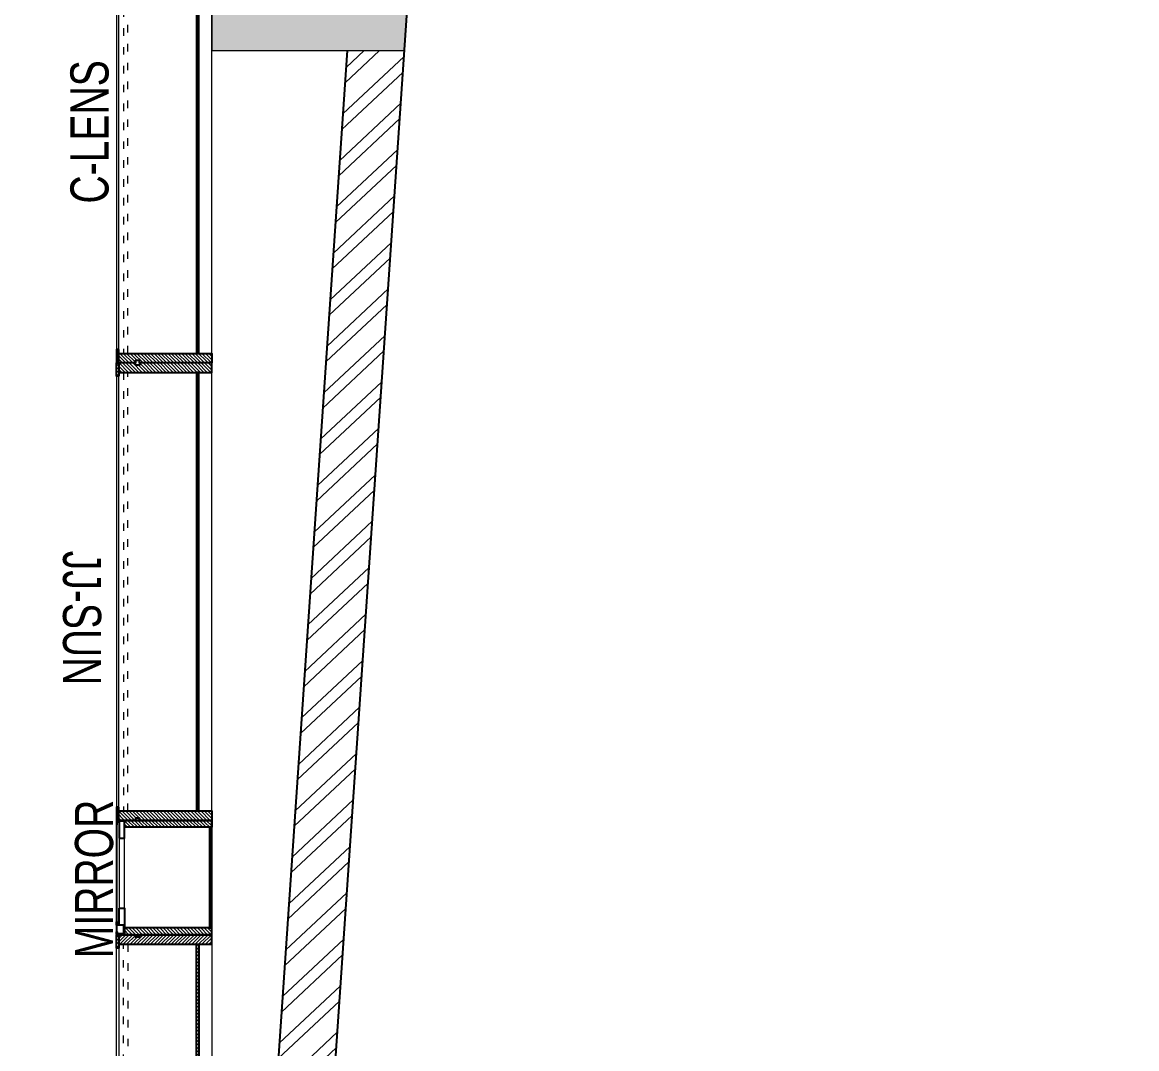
# Model space of a CAD drawing. Header units: feet. Extents: x 3055634 to 3066313, y -5766158 to -5744591.
# Drawn here: x 3063389 to 3066313, y -5757352 to -5754660 of the extents above; entities that cross this region are included whole.
import ezdxf

# ---------------------------------------------------------------- set-up
doc = ezdxf.new("R2010")
doc.units = ezdxf.units.FT
doc.header["$LTSCALE"] = 33
doc.header["$MEASUREMENT"] = 0
doc.linetypes.add('ACAD_ISO03W100', pattern=[30, 12, -18])
doc.layers.add('A-WALL', color=1, linetype='Continuous')
for name, color, linetype, lineweight in [('Column', 243, 'Continuous', 9), ('LENS-DIM', 252, 'Continuous', 5), ('LENS_DIMENSION', 193, 'Continuous', 0), ('LENS_TEXT', 31, 'Continuous', 5), ('LK-FF&E WALL', 1, 'Continuous', 9), ('LN-ELEVATION-1', 81, 'Continuous', 25), ('LN-ELEVATION-2', 103, 'Continuous', 20), ('LN-ELEVATION-3', 125, 'Continuous', 18), ('LN-ELEVATION-4', 145, 'Continuous', 13), ('LN-HATCH', 251, 'Continuous', 0), ('PLANO-TXT', 252, 'Continuous', 5)]:
    doc.layers.add(name, color=color, linetype=linetype, lineweight=lineweight)
doc.styles.add('LK TXT', font='GILC____.TTF', dxfattribs={"height": 100})

# ---------------------------------------------------------------- blocks, each defined once
blk = doc.blocks.new('A$C6b5fe4c9')
at = {"layer": 'Column'}
h = blk.add_hatch(color=8, dxfattribs=at)
h.dxf.hatch_style = 1
h.paths.add_polyline_path([(824.3, 5268.1), (879.3, 5619.4), (578.2, 5666.5), (523.2, 5315.2)])
h.paths.add_polyline_path([(-3217.9, 5390.8), (-3208.6, 5743.8), (-3741.8, 5757.8), (-3750.9, 5408.3)])
h.paths.add_polyline_path([(-2561.4, 9944), (-2547.4, 10477.1), (-2775.9, 10483.1), (-2789.9, 9950)])
h.paths.add_polyline_path([(-6750.4, 10054), (-6736.4, 10587.1), (-7117.2, 10597.1), (-7131.2, 10064)])
h.paths.add_polyline_path([(-8165.1, 1896.4), (-8140.3, 2426.7), (-8521.2, 2426.7), (-8521.2, 1920.8)])
h.paths.add_polyline_path([(-4202.1, 137.8), (-4190.4, 493.2), (-4418.9, 500.7), (-4430.5, 145.3)])
h.paths.add_polyline_path([(-12433.4, 2188.8), (-12400.5, 2667.9), (-12855.2, 2699), (-12888.1, 2220)])
at = {"layer": 'LN-HATCH'}
h = blk.add_hatch(dxfattribs=at)
h.set_pattern_fill('ANSI32', color=256, scale=222, angle=268.11)
h.set_pattern_definition([(313.11, (-3282399.56, 5462963.04), (60.7760807, 56.89315), []), (313.11, (-3282400.86, 5462923.81), (60.7760807, 56.89315), [])])
h.paths.add_polyline_path([(-2781.9, 10254.7), (-2775.9, 10483.1), (-6736.4, 10587.1), (-6742.4, 10358.7)])
h.paths.add_polyline_path([(-8230.4, 498.7), (-8165.1, 1896.4), (-8314.8, 1906.6), (-8391, 275.2), (-4430.5, 145.3), (-4423, 373.8), (-4854.2, 387.9)])
h.paths.add_polyline_path([(-8521.2, 1920.8), (-8521.2, 2071.1), (-12423.1, 2338.5), (-12433.4, 2188.8)])
h.paths.add_polyline_path([(-12888.1, 2220), (-12877.8, 2369.7), (-17261.1, 2670), (-17188.4, 2514.7)])
h.paths.add_polyline_path([(-10064.9, 7753), (-9992, 10444), (-7123.2, 10368.7), (-7117.2, 10597.1), (-10214.2, 10678.5), (-10289.5, 7902.2), (-19693.1, 7868.2), (-19639.2, 7753)])
h.paths.add_polyline_path([(-2553.4, 10248.7), (1586.6, 10139.9), (1622.3, 10367.6), (-2547.4, 10477.1)])
h.paths.add_polyline_path([(35.6, 227.5), (-4194.6, 366.3), (-4202.1, 137.8), (0, 0)])
at = {"layer": 'A-WALL'}
for p, q in [((-17449.1, 2532.6), (-8165.1, 1896.4)), ((-8521.2, 2071.1), (-12423.1, 2338.5))]:
    blk.add_line(p, q, dxfattribs=at)
at = {"layer": 'Column'}
for p, q in [((-8140.3, 2426.7), (-8521.2, 2426.7)), ((-8521.2, 2426.7), (-8521.2, 1920.8))]:
    blk.add_line(p, q, dxfattribs=at)
blk = doc.blocks.new('JJ SH 1200')
at = {"layer": 'LN-HATCH', "ltscale": 0.5}
h = blk.add_hatch(dxfattribs=at)
h.set_pattern_fill('ANSI31', color=256, scale=2)
h.set_pattern_definition([(45, (4097187.331, 1708800.267), (-4.4901280605, 4.4901280605), [])])
h.paths.add_polyline_path([(792.1, 220), (792.1, 30), (786.1, 30), (786.1, 20), (792.1, 20), (792.1, -24), (767.1, -24), (767.1, 220)])
h.paths.add_polyline_path([(-382.9, 180), (767.1, 180), (767.1, 186), (-382.9, 186)])
h.paths.add_polyline_path([(757.1, -24), (757.1, -30), (792.1, -30), (792.1, -24)])
h.paths.add_polyline_path([(-407.9, 220), (-407.9, 30), (-401.9, 30), (-401.9, 20), (-407.9, 20), (-407.9, -24), (-382.9, -24), (-382.9, 220)])
h.paths.add_polyline_path([(-372.9, -24), (-372.9, -30), (-407.9, -30), (-407.9, -24)])
at = {"layer": 'LN-ELEVATION-1', "ltscale": 0.5}
for points in [[(-407.9, 220), (-407.9, 30), (-401.9, 30), (-401.9, 20), (-407.9, 20), (-407.9, -24), (-382.9, -24), (-382.9, 220)], [(792.1, 220), (792.1, 30), (786.1, 30), (786.1, 20), (792.1, 20), (792.1, -24), (767.1, -24), (767.1, 220)], [(-382.9, 180), (767.1, 180), (767.1, 186), (-382.9, 186)], [(-372.9, -24), (-372.9, -30), (-407.9, -30), (-407.9, -24)], [(757.1, -24), (757.1, -30), (792.1, -30), (792.1, -24)]]:
    blk.add_lwpolyline(points, close=True, dxfattribs=at)
at = {"layer": 'LN-ELEVATION-3', "ltscale": 0.5}
for p, q in [((767.1, 220), (-382.9, 220)), ((757.1, -24), (-372.9, -24)), ((-372.9, -30), (757.1, -30))]:
    blk.add_line(p, q, dxfattribs=at)
at = {"layer": 'LN-ELEVATION-4', "linetype": 'ACAD_ISO03W100', "ltscale": 0.05}
blk.add_lwpolyline([(767.1, 0), (-382.9, 0), (-382.9, -12), (767.1, -12)], close=True, dxfattribs=at)
blk = doc.blocks.new('MIRROR')
at = {"layer": 'LN-HATCH', "ltscale": 0.5}
h = blk.add_hatch(dxfattribs=at)
h.set_pattern_fill('ANSI31', color=256, scale=2)
h.set_pattern_definition([(45, (4060433.7416, 1708720.787), (-4.4901280605, 4.4901280605), [])])
h.paths.add_polyline_path([(212.9, 101.3), (230.9, 101.3), (230.9, -127.7), (212.9, -127.7)])
h.paths.add_polyline_path([(230.9, 95.3), (494.9, 95.3), (494.9, 101.3), (230.9, 101.3)])
h.paths.add_polyline_path([(512.9, 101.3), (494.9, 101.3), (494.9, -127.7), (512.9, -127.7)])
at = {"layer": 'Defpoints'}
blk.add_lwpolyline([(512.9, 101.3), (212.9, 101.3), (212.9, -148.7), (512.9, -148.7)], close=True, dxfattribs=at)
at = {"layer": 'LN-ELEVATION-1'}
for points in [[(212.9, 101.3), (230.9, 101.3), (230.9, -127.7), (212.9, -127.7)], [(230.9, 95.3), (494.9, 95.3), (494.9, 101.3), (230.9, 101.3)], [(512.9, 101.3), (494.9, 101.3), (494.9, -127.7), (512.9, -127.7)], [(259.9, -141.7), (259.9, -127.7), (214.9, -127.7), (214.9, -148.7), (223.9, -148.7), (223.9, -147.2), (216.4, -147.2), (216.4, -141.7)], [(442.9, -141.7), (442.9, -127.7), (487.9, -127.7), (487.9, -148.7), (478.9, -148.7), (478.9, -147.2), (486.4, -147.2), (486.4, -141.7)], [(504.9, -148.7), (504.9, -147.2), (509.4, -147.2), (509.4, -129.2), (487.9, -129.2), (487.9, -127.7), (510.9, -127.7), (510.9, -148.7)]]:
    blk.add_lwpolyline(points, close=True, dxfattribs=at)
at = {"layer": 'LN-ELEVATION-2', "color": 4, "lineweight": 0}
blk.add_lwpolyline([(216.4, -141.7), (486.4, -141.7), (486.4, -147.2), (216.4, -147.2)], close=True, dxfattribs=at)
at = {"layer": 'LN-ELEVATION-2'}
blk.add_lwpolyline([(259.9, -141.7), (442.9, -141.7), (442.9, -127.7), (259.9, -127.7)], close=True, dxfattribs=at)
at = {"layer": 'LN-ELEVATION-4', "ltscale": 0.5}
blk.add_line((478.9, -148.7), (223.9, -148.7), dxfattribs=at)

msp = doc.modelspace()

# ---------------------------------------------------------------- linework, layer by layer
at = {"layer": 'LENS-DIM', "color": 2}
msp.add_lwpolyline([(3065939.2, -5750636.5), (3065814.3, -5754443.9), (3064416.6, -5754378.5), (3063886.3, -5754353.7), (3063886.3, -5754734.7), (3064241.8, -5754734.7), (3063974.4, -5758636.5)], dxfattribs=at)

# ---------------------------------------------------------------- block references
at = {"layer": 'LENS_DIMENSION', "rotation": 90}
msp.add_blockref('A$C6b5fe4c9', (3066312.9, -5746213.4), dxfattribs=at)
at = {"layer": 'LK-FF&E WALL', "rotation": 270}
for name, p in [('JJ SH 1200', (3063666.3, -5754761.7)), ('JJ SH 1200', (3063666.3, -5755961.7)), ('MIRROR', (3063784.9, -5756540.8))]:
    msp.add_blockref(name, p, dxfattribs=at)
at = {"layer": 'LK-FF&E WALL', "xscale": -1, "rotation": 270}
msp.add_blockref('JJ SH 1200', (3063666.3, -5757845.8), dxfattribs=at)

# ---------------------------------------------------------------- texts
at = {"layer": 'LENS_TEXT', "linetype": 'Continuous', "ltscale": 3, "insert": (3063578.1, -5756907.4), "char_height": 100, "width": 324.474, "attachment_point": 5, "rotation": 90, "style": 'LK TXT'}
msp.add_mtext('{\\C7;MIRROR}', dxfattribs=at)
at = {"layer": 'PLANO-TXT', "linetype": 'Continuous', "ltscale": 3, "char_height": 100, "width": 244.677, "attachment_point": 5, "style": 'LK TXT'}
for s, insert, rotation in [('C-LENS', (3063566.1, -5754947.9), 90), ('JJ-SUN', (3063545.3, -5756223), 270)]:
    msp.add_mtext(s, dxfattribs=dict(at, insert=insert, rotation=rotation))

doc.saveas('drawing.dxf')
